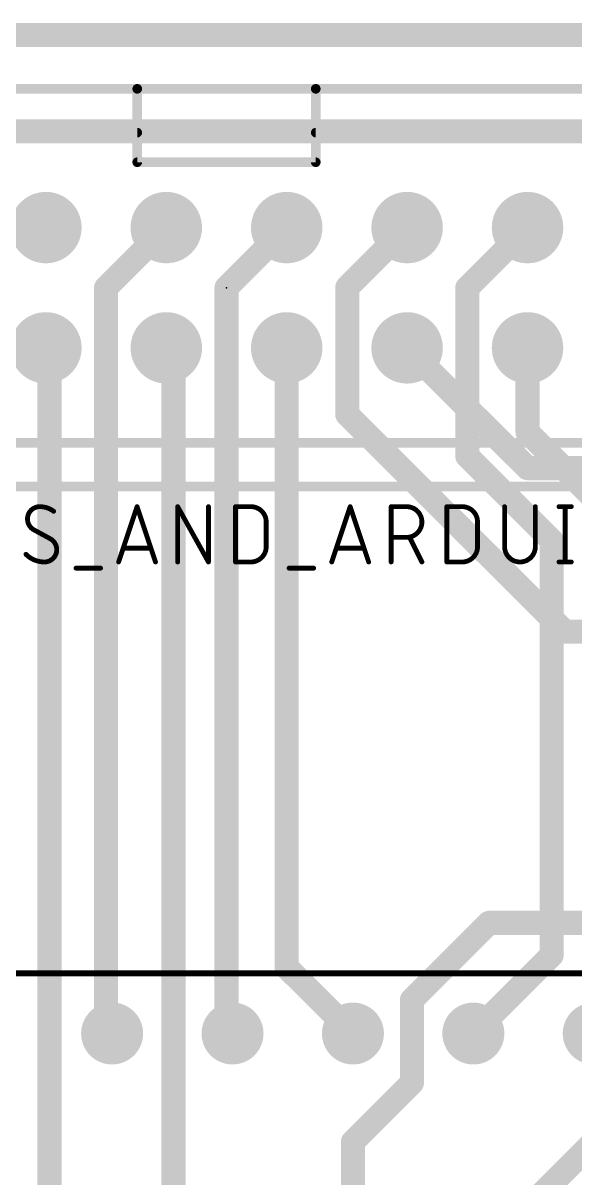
# Model space of a CAD drawing. Extents: x -0.1 to 95.8, y -0.3 to 95.8.
# Drawn here: x 18.44 to 30.08, y 71.37 to 95.76 of the extents above; entities that cross this region are included whole.
import ezdxf

# ---------------------------------------------------------------- set-up
doc = ezdxf.new("R2010")
doc.units = 0
for name, color, linetype in [('1', 12, 'CONTINUOUS'), ('16', 132, 'CONTINUOUS'), ('17', 110, 'CONTINUOUS'), ('21', 253, 'CONTINUOUS'), ('23', 53, 'CONTINUOUS'), ('25', 253, 'CONTINUOUS')]:
    doc.layers.add(name, color=color, linetype=linetype)

# ---------------------------------------------------------------- blocks, each defined once
blk = doc.blocks.new('ROUNDP')
at = {"const_width": 0.5}
blk.add_lwpolyline([(0, -0.25, 1), (0, 0.25, 1), (0, -0.25)], format="xyb", dxfattribs=at)

msp = doc.modelspace()

# ---------------------------------------------------------------- linework, layer by layer
at = {"layer": '1', "const_width": 0.508}
for points in [[(6.731, 93.472), (31.623, 93.472)], [(25.281, 90.178), (26.543, 91.44)], [(25.281, 87.495), (25.281, 90.178)], [(29.083, 86.36), (26.543, 88.9)], [(29.8674, 82.9086), (25.281, 87.495)], [(39.3984, 86.36), (29.083, 86.36)], [(34.6456, 82.9086), (29.8674, 82.9086)], [(26.6446, 75.1332), (28.2702, 76.7588)], [(28.2702, 76.7588), (41.1988, 76.7588)], [(26.6446, 73.3806), (26.6446, 75.1332)], [(27.94, 69.596), (31.7564, 73.4124)], [(25.4, 72.136), (26.6446, 73.3806)], [(25.4, 59.182), (25.4, 72.136)]]:
    msp.add_lwpolyline(points, dxfattribs=at)
at = {"layer": '1', "const_width": 0.254}
for points in [[(26.6328, 91.3502, 1), (26.4532, 91.5298)], [(25.408, 90.178, 1), (25.154, 90.178)], [(25.1912, 90.2678, 1), (25.3708, 90.0882)], [(26.6328, 88.9898, 1), (26.4532, 88.8102)], [(25.3708, 87.5848, 1), (25.1912, 87.4052)], [(25.154, 87.495, 1), (25.408, 87.495)], [(29.083, 86.487, 1), (29.083, 86.233)], [(28.9932, 86.2702, 1), (29.1728, 86.4498)], [(29.8674, 83.0356, 1), (29.8674, 82.7816)], [(29.7776, 82.8188, 1), (29.9572, 82.9984)], [(28.2702, 76.8858, 1), (28.2702, 76.6318)], [(28.36, 76.669, 1), (28.1804, 76.8486)], [(26.7716, 75.1332, 1), (26.5176, 75.1332)], [(26.5548, 75.223, 1), (26.7344, 75.0434)], [(26.5176, 73.3806, 1), (26.7716, 73.3806)], [(26.7344, 73.2908, 1), (26.5548, 73.4704)], [(25.527, 72.136, 1), (25.273, 72.136)], [(25.3102, 72.2258, 1), (25.4898, 72.0462)]]:
    msp.add_lwpolyline(points, format="xyb", dxfattribs=at)
at = {"layer": '16', "const_width": 0.508}
for points in [[(0.127, 95.504), (95.504, 95.504)], [(20.193, 90.17), (21.463, 91.44)], [(22.733, 90.17), (24.003, 91.44)], [(27.813, 90.17), (29.083, 91.44)], [(20.193, 90.17), (20.193, 74.549)], [(22.733, 90.17), (22.733, 74.549)], [(27.813, 86.614), (27.813, 90.17)], [(18.9992, 88.8238), (18.923, 88.9)], [(18.9992, 88.8238), (18.9992, 60.5028)], [(21.6154, 88.7476), (21.463, 88.9)], [(24.003, 75.819), (24.003, 88.9)], [(29.083, 87.122), (29.083, 88.9)], [(21.6154, 88.7476), (21.6154, 60.4266)], [(30.734, 85.471), (29.083, 87.122)], [(29.591, 84.836), (27.813, 86.614)], [(29.591, 76.073), (29.591, 84.836)], [(27.94, 74.422), (29.591, 76.073)], [(25.4, 74.422), (24.003, 75.819)], [(20.32, 74.422), (20.193, 74.549)], [(22.86, 74.422), (22.733, 74.549)]]:
    msp.add_lwpolyline(points, dxfattribs=at)
at = {"layer": '16', "const_width": 0.254}
for points in [[(21.5528, 91.3502, 1), (21.3732, 91.5298)], [(24.0928, 91.3502, 1), (23.9132, 91.5298)], [(29.1728, 91.3502, 1), (28.9932, 91.5298)], [(20.32, 90.17, 1), (20.066, 90.17)], [(20.1032, 90.2598, 1), (20.2828, 90.0802)], [(22.86, 90.17, 1), (22.606, 90.17)], [(22.6432, 90.2598, 1), (22.8228, 90.0802)], [(27.94, 90.17, 1), (27.686, 90.17)], [(27.7232, 90.2598, 1), (27.9028, 90.0802)], [(19.0128, 88.9898, 1), (18.8332, 88.8102)], [(19.1262, 88.8238, 1), (18.8722, 88.8238)], [(18.9094, 88.734, 1), (19.089, 88.9136)], [(21.5528, 88.9898, 1), (21.3732, 88.8102)], [(24.13, 88.9, 1), (23.876, 88.9)], [(29.21, 88.9, 1), (28.956, 88.9)], [(21.7424, 88.7476, 1), (21.4884, 88.7476)], [(21.5256, 88.6578, 1), (21.7052, 88.8374)], [(29.1728, 87.2118, 1), (28.9932, 87.0322)], [(28.956, 87.122, 1), (29.21, 87.122)], [(27.9028, 86.7038, 1), (27.7232, 86.5242)], [(27.686, 86.614, 1), (27.94, 86.614)], [(29.718, 84.836, 1), (29.464, 84.836)], [(29.5012, 84.7462, 1), (29.6808, 84.9258)], [(29.6808, 75.9832, 1), (29.5012, 76.1628)], [(29.464, 76.073, 1), (29.718, 76.073)], [(24.0928, 75.9088, 1), (23.9132, 75.7292)], [(23.876, 75.819, 1), (24.13, 75.819)], [(20.2828, 74.6388, 1), (20.1032, 74.4592)], [(20.066, 74.549, 1), (20.32, 74.549)], [(20.2302, 74.3322, 1), (20.4098, 74.5118)], [(22.8228, 74.6388, 1), (22.6432, 74.4592)], [(22.606, 74.549, 1), (22.86, 74.549)], [(22.7702, 74.3322, 1), (22.9498, 74.5118)], [(25.3102, 74.3322, 1), (25.4898, 74.5118)], [(27.8502, 74.5118, 1), (28.0298, 74.3322)]]:
    msp.add_lwpolyline(points, format="xyb", dxfattribs=at)
at = {"layer": '21'}
for points, const_width in [([(10.654, 94.37), (20.85, 94.37)], 0.2032), ([(20.85, 94.37), (20.85, 92.82)], 0.2032), ([(20.85, 94.37), (24.616, 94.37)], 0.2032), ([(24.616, 92.82), (24.616, 94.37)], 0.2032), ([(24.616, 94.37), (34.575, 94.37)], 0.2032), ([(4.968, 93.445), (20.85, 93.445)], 0.2032), ([(24.616, 93.445), (40.498, 93.445)], 0.2032), ([(20.85, 92.82), (24.616, 92.82)], 0.2032), ([(32.278, 86.895), (13.188, 86.895)], 0.2032), ([(32.28, 85.97), (13.186, 85.97)], 0.2032), ([(3.81, 75.692), (45.72, 75.692)], 0.127)]:
    msp.add_lwpolyline(points, dxfattribs=dict(at, const_width=const_width))
at = {"layer": '21', "const_width": 0.1016}
for points in [[(20.9008, 94.37, 1), (20.7992, 94.37)], [(20.85, 94.4208, 1), (20.85, 94.3192)], [(20.85, 94.3192, 1), (20.85, 94.4208)], [(24.6668, 94.37, 1), (24.5652, 94.37)], [(24.616, 94.4208, 1), (24.616, 94.3192)], [(24.616, 94.3192, 1), (24.616, 94.4208)], [(20.85, 93.3942, 1), (20.85, 93.4958)], [(24.616, 93.4958, 1), (24.616, 93.3942)], [(20.85, 92.8708, 1), (20.85, 92.7692)], [(24.616, 92.7692, 1), (24.616, 92.8708)], [(20.7992, 92.82, 1), (20.9008, 92.82)], [(24.5652, 92.82, 1), (24.6668, 92.82)]]:
    msp.add_lwpolyline(points, format="xyb", dxfattribs=at)
at = {"layer": '23'}
msp.add_point((22.733, 90.17), dxfattribs=at)
at = {"layer": '25'}
for points, const_width in [([(18.7946, 85.5472, 0.4142), (18.535, 85.2876)], 0.1016), ([(19.0867, 85.4498, 0.1623), (18.7946, 85.5472)], 0.1016), ([(18.7946, 85.5726, 1), (18.7946, 85.5218)], 0.0508), ([(18.7946, 85.5218, 1), (18.7946, 85.5726)], 0.0508), ([(20.8705, 85.5552, 1), (20.8223, 85.5392)], 0.0508), ([(20.8705, 85.5392, 1), (20.8223, 85.5552)], 0.0508), ([(21.7283, 85.5472, 1), (21.6775, 85.5472)], 0.0508), ([(21.7251, 85.5595, 1), (21.6807, 85.5349)], 0.0508), ([(22.3774, 85.5472, 1), (22.3266, 85.5472)], 0.0508), ([(22.9475, 85.5472, 1), (22.8967, 85.5472)], 0.0508), ([(22.9221, 85.5726, 1), (22.9221, 85.5218)], 0.0508), ([(23.5712, 85.2226, 0.4142), (23.2467, 85.5472)], 0.1016), ([(23.2467, 85.5726, 1), (23.2467, 85.5218)], 0.0508), ([(23.2467, 85.5218, 1), (23.2467, 85.5726)], 0.0508), ([(25.3663, 85.5552, 1), (25.3181, 85.5392)], 0.0508), ([(25.3663, 85.5392, 1), (25.3181, 85.5552)], 0.0508), ([(26.2315, 85.5472, 1), (26.1807, 85.5472)], 0.0508), ([(26.2061, 85.5726, 1), (26.2061, 85.5218)], 0.0508), ([(26.5306, 84.8981, 1), (26.5306, 85.5472)], 0.1016), ([(26.5306, 85.5726, 1), (26.5306, 85.5218)], 0.0508), ([(26.5306, 85.5218, 1), (26.5306, 85.5726)], 0.0508), ([(27.4052, 85.5472, 1), (27.3544, 85.5472)], 0.0508), ([(27.3798, 85.5726, 1), (27.3798, 85.5218)], 0.0508), ([(28.0289, 85.2226, 0.4142), (27.7044, 85.5472)], 0.1016), ([(27.7044, 85.5726, 1), (27.7044, 85.5218)], 0.0508), ([(27.7044, 85.5218, 1), (27.7044, 85.5726)], 0.0508), ([(28.6244, 85.5472, 1), (28.5736, 85.5472)], 0.0508), ([(29.2735, 85.5472, 1), (29.2227, 85.5472)], 0.0508), ([(29.7462, 85.5726, 1), (29.7462, 85.5218)], 0.0508), ([(29.9015, 85.5472, 1), (29.8507, 85.5472)], 0.0508), ([(30.0059, 85.5218, 1), (30.0059, 85.5726)], 0.0508), ([(19.0715, 85.4295, 1), (19.102, 85.4702)], 0.0508), ([(18.535, 85.2876, 0.2656), (18.6648, 85.0604)], 0.1016), ([(18.5604, 85.2876, 1), (18.5096, 85.2876)], 0.0508), ([(18.5096, 85.2876, 1), (18.5604, 85.2876)], 0.0508), ([(18.677, 85.0827, 1), (18.6526, 85.0381)], 0.0508), ([(18.6519, 85.0385, 1), (18.6777, 85.0822)], 0.0508), ([(23.5966, 85.2226, 1), (23.5458, 85.2226)], 0.0508), ([(23.5458, 85.2226, 1), (23.5966, 85.2226)], 0.0508), ([(28.0543, 85.2226, 1), (28.0035, 85.2226)], 0.0508), ([(28.0035, 85.2226, 1), (28.0543, 85.2226)], 0.0508), ([(19.1516, 84.6384, 0.2656), (19.0218, 84.8656)], 0.1016), ([(19.0347, 84.8875, 1), (19.0089, 84.8437)], 0.0508), ([(19.0096, 84.8433, 1), (19.034, 84.8879)], 0.0508), ([(26.2061, 84.9235, 1), (26.2061, 84.8727)], 0.0508), ([(26.5306, 84.9235, 1), (26.5306, 84.8727)], 0.0508), ([(26.5306, 84.8727, 1), (26.5306, 84.9235)], 0.0508), ([(26.6183, 84.9094, 1), (26.5728, 84.8867)], 0.0508), ([(18.892, 84.3788, 0.4142), (19.1516, 84.6384)], 0.1016), ([(19.177, 84.6384, 1), (19.1262, 84.6384)], 0.0508), ([(19.1262, 84.6384, 1), (19.177, 84.6384)], 0.0508), ([(20.5543, 84.6963, 1), (20.5543, 84.6455)], 0.0508), ([(21.1385, 84.6455, 1), (21.1385, 84.6963)], 0.0508), ([(23.2467, 84.3788, 0.4142), (23.5712, 84.7034)], 0.1016), ([(23.5966, 84.7034, 1), (23.5458, 84.7034)], 0.0508), ([(23.5458, 84.7034, 1), (23.5966, 84.7034)], 0.0508), ([(25.0501, 84.6963, 1), (25.0501, 84.6455)], 0.0508), ([(25.6343, 84.6455, 1), (25.6343, 84.6963)], 0.0508), ([(27.7044, 84.3788, 0.4142), (28.0289, 84.7034)], 0.1016), ([(28.0543, 84.7034, 1), (28.0035, 84.7034)], 0.0508), ([(28.0035, 84.7034, 1), (28.0543, 84.7034)], 0.0508), ([(28.599, 84.7034, 1), (29.2481, 84.7034)], 0.1016), ([(28.6244, 84.7034, 1), (28.5736, 84.7034)], 0.0508), ([(28.5736, 84.7034, 1), (28.6244, 84.7034)], 0.0508), ([(29.2735, 84.7034, 1), (29.2227, 84.7034)], 0.0508), ([(29.2227, 84.7034, 1), (29.2735, 84.7034)], 0.0508), ([(18.5025, 84.5411, 0.2), (18.892, 84.3788)], 0.1016), ([(18.5206, 84.559, 1), (18.4845, 84.5232)], 0.0508), ([(18.892, 84.4042, 1), (18.892, 84.3534)], 0.0508), ([(18.892, 84.3534, 1), (18.892, 84.4042)], 0.0508), ([(20.4328, 84.3868, 1), (20.481, 84.3708)], 0.0508), ([(21.2117, 84.3708, 1), (21.2599, 84.3868)], 0.0508), ([(21.6775, 84.3788, 1), (21.7283, 84.3788)], 0.0508), ([(22.3266, 84.3788, 1), (22.3774, 84.3788)], 0.0508), ([(22.3298, 84.3665, 1), (22.3742, 84.3911)], 0.0508), ([(22.9221, 84.4042, 1), (22.9221, 84.3534)], 0.0508), ([(22.8967, 84.3788, 1), (22.9475, 84.3788)], 0.0508), ([(23.2467, 84.4042, 1), (23.2467, 84.3534)], 0.0508), ([(23.2467, 84.3534, 1), (23.2467, 84.4042)], 0.0508), ([(24.9286, 84.3868, 1), (24.9768, 84.3708)], 0.0508), ([(25.7075, 84.3708, 1), (25.7557, 84.3868)], 0.0508), ([(26.1807, 84.3788, 1), (26.2315, 84.3788)], 0.0508), ([(26.8325, 84.3674, 1), (26.8779, 84.3902)], 0.0508), ([(27.3798, 84.4042, 1), (27.3798, 84.3534)], 0.0508), ([(27.3544, 84.3788, 1), (27.4052, 84.3788)], 0.0508), ([(27.7044, 84.4042, 1), (27.7044, 84.3534)], 0.0508), ([(27.7044, 84.3534, 1), (27.7044, 84.4042)], 0.0508), ([(29.7462, 84.4042, 1), (29.7462, 84.3534)], 0.0508), ([(29.8507, 84.3788, 1), (29.9015, 84.3788)], 0.0508), ([(30.0059, 84.3534, 1), (30.0059, 84.4042)], 0.0508), ([(19.558, 84.2744, 1), (19.558, 84.2236)], 0.0508), ([(20.0773, 84.2236, 1), (20.0773, 84.2744)], 0.0508), ([(24.0538, 84.2744, 1), (24.0538, 84.2236)], 0.0508), ([(24.5731, 84.2236, 1), (24.5731, 84.2744)], 0.0508)]:
    msp.add_lwpolyline(points, format="xyb", dxfattribs=dict(at, const_width=const_width))
at = {"layer": '25', "const_width": 0.1016}
for points in [[(20.4569, 84.3788), (20.8464, 85.5472)], [(20.8464, 85.5472), (21.2358, 84.3788)], [(21.7029, 84.3788), (21.7029, 85.5472)], [(21.7029, 85.5472), (22.352, 84.3788)], [(22.352, 84.3788), (22.352, 85.5472)], [(22.9221, 84.3788), (22.9221, 85.5472)], [(22.9221, 85.5472), (23.2467, 85.5472)], [(24.9527, 84.3788), (25.3422, 85.5472)], [(25.3422, 85.5472), (25.7316, 84.3788)], [(26.2061, 84.3788), (26.2061, 85.5472)], [(26.2061, 85.5472), (26.5306, 85.5472)], [(27.3798, 84.3788), (27.3798, 85.5472)], [(27.3798, 85.5472), (27.7044, 85.5472)], [(28.599, 85.5472), (28.599, 84.7034)], [(29.2481, 84.7034), (29.2481, 85.5472)], [(29.7462, 85.5472), (30.0059, 85.5472)], [(29.8761, 85.5472), (29.8761, 84.3788)], [(19.0218, 84.8656), (18.6648, 85.0604)], [(23.5712, 85.2226), (23.5712, 84.7034)], [(28.0289, 85.2226), (28.0289, 84.7034)], [(26.5306, 84.8981), (26.2061, 84.8981)], [(26.8552, 84.3788), (26.5955, 84.8981)], [(21.1385, 84.6709), (20.5543, 84.6709)], [(25.6343, 84.6709), (25.0501, 84.6709)], [(23.2467, 84.3788), (22.9221, 84.3788)], [(27.7044, 84.3788), (27.3798, 84.3788)], [(29.7462, 84.3788), (30.0059, 84.3788)], [(19.558, 84.249), (20.0773, 84.249)], [(24.0538, 84.249), (24.5731, 84.249)]]:
    msp.add_lwpolyline(points, dxfattribs=at)

# ---------------------------------------------------------------- block references
at = {"layer": '17', "xscale": 1.508, "yscale": 1.508, "rotation": 180}
for p in [(18.923, 91.44), (18.923, 91.44), (21.463, 91.44), (21.463, 91.44), (24.003, 91.44), (24.003, 91.44), (26.543, 91.44), (26.543, 91.44), (29.083, 91.44), (29.083, 91.44), (18.923, 88.9), (18.923, 88.9), (21.463, 88.9), (21.463, 88.9), (24.003, 88.9), (24.003, 88.9), (26.543, 88.9), (26.543, 88.9), (29.083, 88.9), (29.083, 88.9)]:
    msp.add_blockref('ROUNDP', p, dxfattribs=at)
at = {"layer": '17', "xscale": 1.308, "yscale": 1.308}
for p in [(20.32, 74.422), (20.32, 74.422), (22.86, 74.422), (22.86, 74.422), (25.4, 74.422), (25.4, 74.422), (27.94, 74.422), (27.94, 74.422), (30.48, 74.422), (30.48, 74.422)]:
    msp.add_blockref('ROUNDP', p, dxfattribs=at)

doc.saveas('drawing.dxf')
